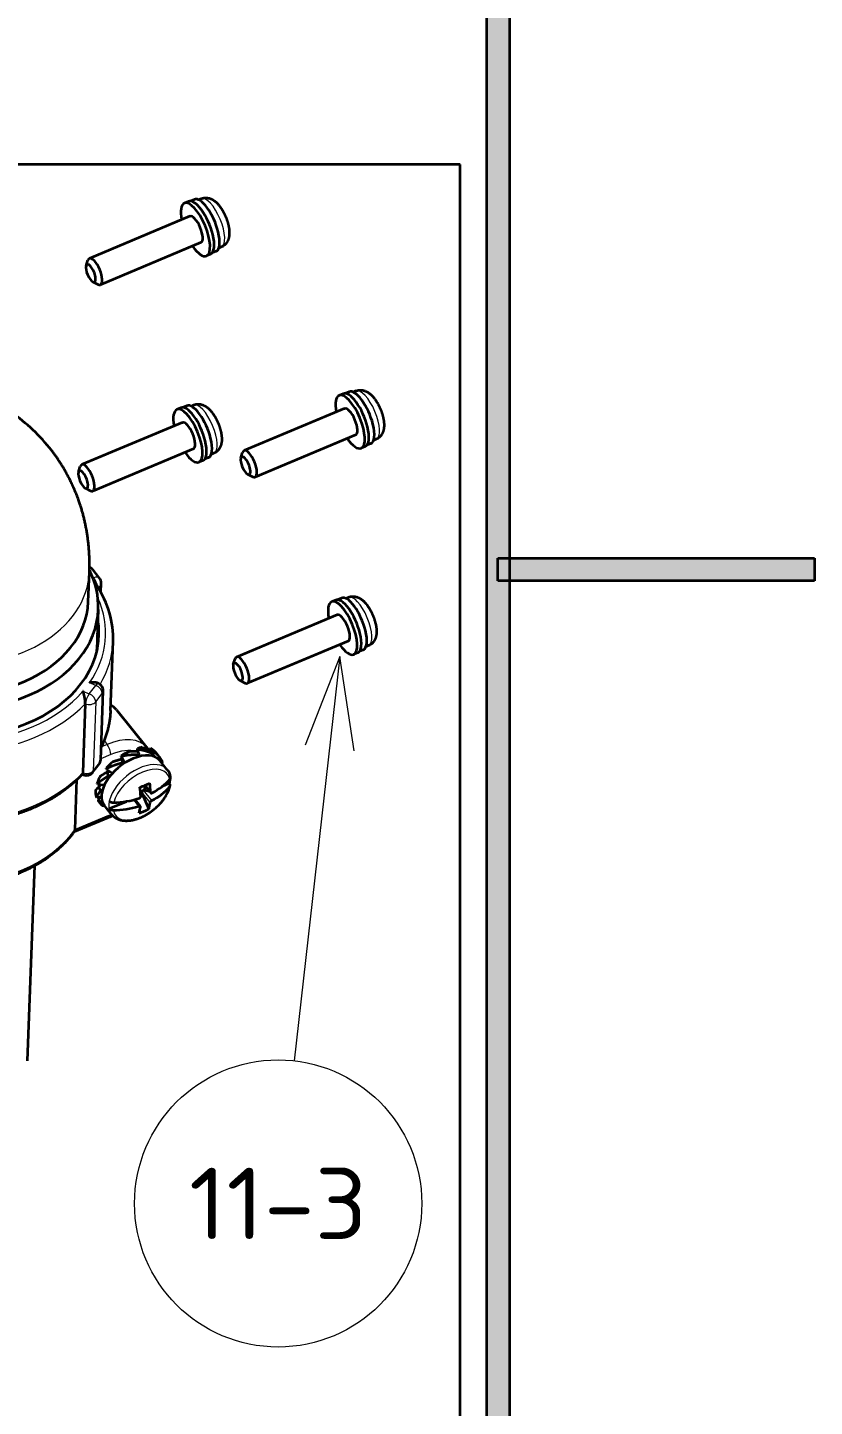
# Model space of a CAD drawing. Extents: x 23 to 417, y 3 to 294.
# Drawn here: x 400.12 to 416.64, y 130.91 to 159.88 of the extents above; entities that cross this region are included whole.
import ezdxf
from ezdxf.enums import TextEntityAlignment as Align

# ---------------------------------------------------------------- set-up
doc = ezdxf.new("R2010")
doc.units = 0
doc.layers.get('0').update_dxf_attribs({"lineweight": 13})
doc.layers.add('3', color=7, linetype='Continuous', lineweight=13)
doc.styles.get("Standard").update_dxf_attribs({"font": 'isocp.shx'})

# ---------------------------------------------------------------- blocks, each defined once
blk = doc.blocks.new('BLOCK4163')
at = {"layer": '3', "color": 7, "lineweight": 5}
blk.add_solid([(410.237, 9.762), (409.763, 10.238), (410.237, 287.237), (409.763, 286.763)], dxfattribs=at)
blk = doc.blocks.new('BLOCK4167')
at = {"layer": '3', "color": 7, "lineweight": 5}
blk.add_solid([(409.994, 148.262), (409.994, 148.738), (416.644, 148.262), (416.644, 148.738)], dxfattribs=at)
blk = doc.blocks.new('BLOCK4695')
at = {"color": 7, "lineweight": 35, "ltscale": 0.079407}
blk.add_line((91.58, 78.57), (91.7, 81.74), dxfattribs=at)
at = {"color": 7, "lineweight": 13, "ltscale": 0.00808}
blk.add_line((92.16, 81.12), (91.96, 81.37), dxfattribs=at)
at = {"color": 7, "lineweight": 35, "ltscale": 0.028581}
blk.add_line((92.76, 81.08), (92.05, 81.97), dxfattribs=at)
at = {"color": 7, "lineweight": 13, "ltscale": 0.002339}
blk.add_line((92.07, 81.08), (92.16, 81.12), dxfattribs=at)
at = {"color": 7, "lineweight": 35, "ltscale": 0.024746}
blk.add_line((92.9, 79.56), (92.94, 80.54), dxfattribs=at)
at = {"color": 7, "lineweight": 35, "ltscale": 0.105298}
blk.add_line((92.63, 77.79), (92.48, 73.58), dxfattribs=at)
at = {"color": 7, "lineweight": 35, "ltscale": 0.181009}
blk.add_line((93.91, 67.17), (94.18, 74.4), dxfattribs=at)
at = {"color": 7, "lineweight": 13, "ltscale": 0.02787}
for p, q in [((91.69, 68.92), (92.37, 69.8)), ((92.37, 68.08), (93.05, 68.96)), ((92.11, 60.84), (92.79, 61.72))]:
    blk.add_line(p, q, dxfattribs=at)
at = {"color": 7, "lineweight": 13, "ltscale": 0.018146}
for p, q in [((92.37, 69.8), (91.71, 70.09)), ((91.02, 69.21), (91.69, 68.92))]:
    blk.add_line(p, q, dxfattribs=at)
at = {"color": 7, "lineweight": 35, "ltscale": 0.004416}
blk.add_line((92.67, 69.99), (92.51, 70.06), dxfattribs=at)
at = {"color": 7, "lineweight": 13, "ltscale": 0.181013}
for p, q in [((92.37, 68.08), (92.11, 60.84)), ((93.05, 68.96), (92.79, 61.72)), ((91.28, 67.87), (91.02, 60.64))]:
    blk.add_line(p, q, dxfattribs=at)
at = {"color": 7, "lineweight": 35, "ltscale": 0.181014}
blk.add_line((92.89, 61.99), (93.15, 69.23), dxfattribs=at)
at = {"color": 7, "lineweight": 35, "ltscale": 0.181013}
blk.add_line((91.27, 67.88), (91, 60.64), dxfattribs=at)
at = {"color": 7, "lineweight": 13, "ltscale": 0.000410146}
for p, q in [((91.27, 67.88), (91.28, 67.87)), ((91, 60.64), (91.02, 60.64))]:
    blk.add_line(p, q, dxfattribs=at)
at = {"color": 7, "lineweight": 35, "ltscale": 0.126568}
blk.add_line((94.54, 67.24), (97.71, 63.3), dxfattribs=at)
at = {"color": 7, "lineweight": 13, "ltscale": 0.012828}
blk.add_line((93.24, 64), (93.56, 63.6), dxfattribs=at)
at = {"color": 7, "lineweight": 13, "ltscale": 0.028735}
blk.add_line((93.95, 62.55), (92.89, 62.1), dxfattribs=at)
at = {"color": 7, "lineweight": 13, "ltscale": 0.016479}
blk.add_line((93.56, 63.6), (92.96, 63.35), dxfattribs=at)
at = {"color": 7, "lineweight": 35, "ltscale": 0.002208}
blk.add_line((95.04, 62.33), (95.02, 62.42), dxfattribs=at)
at = {"color": 7, "lineweight": 35, "ltscale": 0.010844}
blk.add_line((95.04, 62.33), (95.23, 61.94), dxfattribs=at)
at = {"color": 7, "lineweight": 35, "ltscale": 0.003303}
blk.add_line((96.8, 63.05), (96.76, 63.17), dxfattribs=at)
at = {"color": 7, "lineweight": 35, "ltscale": 0.005098}
blk.add_line((96.8, 63.05), (96.79, 62.84), dxfattribs=at)
at = {"color": 7, "lineweight": 35, "ltscale": 0.005458}
blk.add_line((96.94, 62.5), (96.83, 62.31), dxfattribs=at)
at = {"color": 7, "lineweight": 35, "ltscale": 0.006684}
blk.add_line((98.15, 63.21), (98.01, 62.98), dxfattribs=at)
at = {"color": 7, "lineweight": 35, "ltscale": 0.007113}
blk.add_line((98.28, 62.96), (98.15, 63.21), dxfattribs=at)
at = {"color": 7, "lineweight": 35, "ltscale": 0.002564}
blk.add_line((98.28, 62.96), (98.24, 62.87), dxfattribs=at)
at = {"color": 7, "lineweight": 35, "ltscale": 0.005977}
blk.add_line((98.49, 62.54), (98.3, 62.39), dxfattribs=at)
at = {"color": 7, "lineweight": 35, "ltscale": 0.011286}
blk.add_line((99.13, 62.2), (98.85, 62.55), dxfattribs=at)
at = {"color": 7, "lineweight": 35, "ltscale": 0.02787}
blk.add_line((92.04, 60.65), (92.72, 61.53), dxfattribs=at)
at = {"color": 7, "lineweight": 35, "ltscale": 0.002473}
blk.add_line((93.49, 61.01), (93.46, 61.11), dxfattribs=at)
at = {"color": 7, "lineweight": 35, "ltscale": 0.019263}
blk.add_line((93.49, 61.01), (94.14, 60.6), dxfattribs=at)
at = {"color": 7, "lineweight": 35, "ltscale": 0.003407}
blk.add_line((95.1, 62.08), (95.13, 61.95), dxfattribs=at)
at = {"color": 7, "lineweight": 35, "ltscale": 0.006965}
blk.add_line((95.13, 61.95), (95.18, 61.68), dxfattribs=at)
at = {"color": 7, "lineweight": 35, "ltscale": 0.007346}
blk.add_line((95.35, 61.62), (95.17, 61.85), dxfattribs=at)
at = {"color": 7, "lineweight": 35, "ltscale": 0.00355}
blk.add_line((95.18, 61.68), (95.28, 61.57), dxfattribs=at)
at = {"color": 7, "lineweight": 35, "ltscale": 0.008375}
blk.add_line((95.23, 61.94), (95.37, 61.64), dxfattribs=at)
at = {"color": 7, "lineweight": 35, "ltscale": 0.0307}
for p, q in [((99.88, 60.95), (99.11, 61.91)), ((94.03, 56.25), (93.26, 57.21))]:
    blk.add_line(p, q, dxfattribs=at)
at = {"color": 7, "lineweight": 35, "ltscale": 0.004239}
blk.add_line((99.42, 61.78), (99.26, 61.72), dxfattribs=at)
at = {"color": 7, "lineweight": 35, "ltscale": 0.131291}
blk.add_line((90.2, 54.66), (90.39, 59.91), dxfattribs=at)
at = {"color": 7, "lineweight": 35, "ltscale": 0.003872}
blk.add_line((90.95, 60.46), (91.09, 60.4), dxfattribs=at)
at = {"color": 7, "lineweight": 35, "ltscale": 0.002623}
blk.add_line((92.54, 59.44), (92.5, 59.53), dxfattribs=at)
at = {"color": 7, "lineweight": 35, "ltscale": 0.018484}
blk.add_line((92.54, 59.44), (93.28, 59.36), dxfattribs=at)
at = {"color": 7, "lineweight": 35, "ltscale": 0.009694}
blk.add_line((92.66, 59.16), (92.98, 59.39), dxfattribs=at)
at = {"color": 7, "lineweight": 35, "ltscale": 0.007339}
blk.add_line((93.56, 60.74), (93.86, 60.77), dxfattribs=at)
at = {"color": 7, "lineweight": 35, "ltscale": 0.006814}
blk.add_line((93.69, 60.29), (93.95, 60.38), dxfattribs=at)
at = {"color": 7, "lineweight": 35, "ltscale": 0.003342}
blk.add_line((94.02, 60.67), (94.11, 60.56), dxfattribs=at)
at = {"color": 7, "lineweight": 35, "ltscale": 0.021408}
blk.add_line((100.12, 59.52), (99.33, 59.19), dxfattribs=at)
at = {"color": 7, "lineweight": 35, "ltscale": 0.001525}
blk.add_line((100.18, 60.01), (100.18, 59.95), dxfattribs=at)
at = {"color": 7, "lineweight": 35, "ltscale": 0.002682}
blk.add_line((92.47, 58.03), (92.41, 58.12), dxfattribs=at)
at = {"color": 7, "lineweight": 35, "ltscale": 0.012822}
blk.add_line((92.47, 58.03), (92.96, 58.15), dxfattribs=at)
at = {"color": 7, "lineweight": 35, "ltscale": 0.011369}
blk.add_line((92.64, 57.78), (92.92, 58.14), dxfattribs=at)
at = {"color": 7, "lineweight": 35, "ltscale": 0.01221}
blk.add_line((92.66, 59.16), (92.86, 58.72), dxfattribs=at)
at = {"color": 7, "lineweight": 35, "ltscale": 0.007772}
blk.add_line((92.86, 58.72), (93.1, 58.92), dxfattribs=at)
at = {"color": 7, "lineweight": 35, "ltscale": 0.004533}
blk.add_line((97.2, 58.58), (97.23, 58.41), dxfattribs=at)
at = {"color": 7, "lineweight": 13, "ltscale": 0.035167}
for p, q in [((98.08, 57.49), (97.2, 58.58)), ((98.26, 57.7), (97.38, 58.79))]:
    blk.add_line(p, q, dxfattribs=at)
at = {"color": 7, "lineweight": 35, "ltscale": 0.043331}
blk.add_line((97.23, 58.41), (97.94, 56.82), dxfattribs=at)
at = {"color": 7, "lineweight": 35, "ltscale": 0.000524244}
blk.add_line((97.47, 59.27), (97.47, 59.29), dxfattribs=at)
at = {"color": 7, "lineweight": 35, "ltscale": 0.025113}
blk.add_line((97.51, 59.31), (98.14, 58.52), dxfattribs=at)
at = {"color": 7, "lineweight": 13, "ltscale": 0.02352}
blk.add_line((97.53, 59.31), (98.12, 58.58), dxfattribs=at)
at = {"color": 7, "lineweight": 35, "ltscale": 0.012275}
blk.add_line((97.58, 58.81), (98.04, 58.65), dxfattribs=at)
at = {"color": 7, "lineweight": 35, "ltscale": 0.012439}
blk.add_line((92.64, 57.78), (92.93, 57.37), dxfattribs=at)
at = {"color": 7, "lineweight": 35, "ltscale": 0.011284}
blk.add_line((92.97, 57.25), (92.69, 57.6), dxfattribs=at)
at = {"color": 7, "lineweight": 35, "ltscale": 0.00607}
blk.add_line((92.93, 57.37), (93.06, 57.57), dxfattribs=at)
at = {"color": 7, "lineweight": 35, "ltscale": 0.000385808}
blk.add_line((93.28, 57.17), (93.29, 57.18), dxfattribs=at)
at = {"color": 7, "lineweight": 35, "ltscale": 0.049351}
blk.add_line((93.76, 56.86), (95.58, 57.62), dxfattribs=at)
at = {"color": 7, "lineweight": 13, "ltscale": 0.021178}
blk.add_line((96.88, 57.12), (96.35, 57.78), dxfattribs=at)
at = {"color": 7, "lineweight": 35, "ltscale": 0.022653}
blk.add_line((96.47, 57.81), (97.04, 57.11), dxfattribs=at)
at = {"color": 7, "lineweight": 35, "ltscale": 0.095026}
blk.add_line((93.62, 55.9), (90.11, 54.44), dxfattribs=at)
at = {"color": 7, "lineweight": 13, "ltscale": 0.095377}
blk.add_line((93.72, 56.13), (90.2, 54.66), dxfattribs=at)
at = {"color": 7, "lineweight": 35}
blk.add_line((85.21, 30.37), (85.96, 50.88), dxfattribs=at)
for centre, radius, start, end in [((72.86, 82.98), 18.8, 38.8459, 56.5931), ((91.42, 81.46), 0.801, 38.8341, 69.1001), ((91.72, 79.79), 0.891, 34.32, 51.4738), ((92.14, 80.57), 0.8, 357.9036, 38.8131), ((92.35, 69.26), 0.8, 38.8131, 66.9462), ((92.35, 69.26), 0.8, 357.905, 38.8131), ((96.26, 50.72), 12.13, 87.2019, 91.8408), ((95.28, 63.28), 1.49, 342.9375, 355.8692), ((95.01, 67.85), 5, 290.5436, 294.5771), ((91.01, 61.26), 6.05, 11.8178, 15.1255), ((95.9, 58.48), 4.97, 60.2717, 76.1318), ((95.86, 61.81), 2.38, 31.1096, 38.8065), ((96.17, 60.43), 3.42, 38.4759, 54.6748), ((96.48, 60.1), 3.38, 38.343, 57.7758), ((94.01, 60.59), 4.89, 23.5201, 26.9238), ((92.09, 62.02), 0.8, 322.2257, 357.9036), ((93.81, 61.83), 1.36, 0.8375, 13.6309), ((96.14, 62.16), 1.04, 191.3785, 213.8708), ((96.6, 60.15), 3.26, 30.091, 38.9982), ((98.57, 59.92), 1.67, 9.9482, 38.4163), ((91.41, 61.14), 0.8, 246.9447, 322.2257), ((73.18, 54.73), 21.25, 15.171, 16.4187), ((89.68, 78.09), 20.35, 292.6938, 294.2415), ((87.92, 58.14), 10.21, 2.4543, 7.8207), ((97.8, 60.05), 2.38, 347.2423, 357.6256), ((99.9, 59.33), 0.286, 348.2964, 40.8868), ((99.93, 60.16), 0.287, 317.0021, 9.3674), ((101.06, 52.12), 10.52, 141.1661, 143.5051), ((94, 67.22), 9.72, 271.4897, 287.4337), ((88.89, 79.97), 22.39, 291.2458, 292.6979), ((86.89, 57.71), 10.21, 2.4543, 7.8207), ((97.13, 57.15), 1.26, 85.3012, 92.461), ((97.79, 55.6), 3.22, 93.775, 97.3836), ((98.41, 59.26), 0.944, 179.7311, 208.3673), ((98.22, 58.58), 0.0976, 180.0912, 216.7415), ((99.88, 59.35), 0.313, 318.3595, 346.453), ((93.2, 57.41), 0.281, 188.2259, 215.1533), ((93.97, 66.4), 9.72, 271.4897, 287.4337), ((93.37, 57.5), 3.71, 342.5425, 353.0903), ((95.05, 62.28), 6.18, 287.5158, 292.7076), ((96.99, 57.07), 0.0628, 350.1218, 37.3894), ((95.06, 62.25), 6.14, 292.7054, 297.9171), ((94.4, 57.93), 3.71, 342.5425, 353.0903), ((90.64, 63), 7.7, 292.7429, 296.9521), ((89.88, 54.66), 0.317, 326.8638, 0.2636)]:
    blk.add_arc(centre, radius, start, end, dxfattribs=at)
at = {"color": 7, "lineweight": 13}
for centre, major_axis, ratio, start_param, end_param in [((77.71, 82.25), (-13.99, 0.51), 0.730354, 1.418942, 3.141619), ((91.42, 81.46), (-0.623, -0.501), 0.577196, 3.141638, 3.853705), ((92.14, 80.57), (-0.623, -0.501), 0.577196, 3.141638, 4.24863), ((92.14, 80.57), (0.309, -0.738), 0.365278, 0.822479, 2.239593), ((92.14, 80.57), (-0.799, 0.029), 0.730354, 2.199122, 3.141613), ((77.46, 75.56), (15.94, -0.58), 0.730354, 5.844113, 6.631391), ((77.44, 75.02), (16.74, -0.61), 0.730354, 5.902821, 6.283141), ((92.35, 69.26), (0.313, 0.736), 0.317227, 6.283141, 7.162232), ((92.35, 69.26), (-0.632, 0.49), 0.604938, 3.551354, 5.12215), ((77.46, 75.56), (15.94, -0.58), 0.730354, 4.796915, 5.75631), ((91.67, 68.38), (0.313, 0.736), 0.317227, 0.879047, 2.449843), ((91.67, 68.38), (-0.799, 0.029), 0.730354, 1.087823, 2.658619), ((91.67, 68.38), (-0.632, 0.49), 0.604938, 3.551354, 5.12215), ((92.35, 69.26), (-0.799, 0.029), 0.730354, 2.658619, 3.141646), ((77.44, 75.02), (16.74, -0.61), 0.730354, 4.842686, 5.710539), ((77.18, 67.78), (-16.74, 0.61), 0.730354, 2.824524, 3.141562), ((93.43, 59.85), (4.29, 3.45), 0.577196, 0.000046, 1.107038), ((93.54, 63.06), (-0.309, 0.738), 0.365278, 3.810389, 5.381185), ((93.84, 59.34), (3.66, 2.95), 0.577196, 0.366169, 1.107038), ((91.41, 61.14), (-0.799, 0.029), 0.730354, 1.087823, 2.658619), ((91.41, 61.14), (-0.632, 0.49), 0.604938, 3.141633, 3.551354), ((92.09, 62.02), (-0.632, 0.49), 0.604938, 3.141633, 3.551354), ((92.09, 62.02), (-0.799, 0.029), 0.730354, 2.658619, 3.141613), ((96.96, 58.6), (2.92, 2.35), 0.577196, 0.000021, 3.141614), ((97.18, 58.32), (2.71, 2.18), 0.577196, 5.99265, 8.787796), ((77.18, 67.78), (-16.74, 0.61), 0.730354, 1.701094, 2.568947), ((91.41, 61.14), (-0.313, -0.736), 0.317227, 5.591436, 6.283141), ((97.18, 58.32), (2.71, 2.18), 0.577196, 2.851058, 5.646203), ((93.31, 56.64), (-0.309, 0.738), 0.365278, 3.141631, 3.810389), ((93.84, 59.34), (3.66, 2.95), 0.577196, 4.24863, 4.323409), ((76.89, 59.93), (-14.99, 0.55), 0.730354, 1.580209, 2.689831)]:
    blk.add_ellipse(centre, major_axis=major_axis, ratio=ratio, start_param=start_param, end_param=end_param, dxfattribs=at)
at = {"color": 7, "lineweight": 35}
for centre, major_axis, ratio, start_param, end_param in [((77.56, 78.34), (15.07, -0.55), 0.730354, 0.000026, 0.380993), ((77.64, 74.98), (16.55, -0.53), 0.750057, 6.279681, 6.768217), ((77.59, 79.08), (13.99, -0.51), 0.730354, 4.304196, 6.283211), ((77.56, 78.34), (15.07, -0.55), 0.730354, 4.290258, 6.283211), ((77.46, 75.56), (-15.24, 0.56), 0.730354, 3.141557, 3.290434), ((77.46, 75.56), (-15.24, 0.56), 0.730354, 0.96504, 3.141557), ((77.41, 74.2), (-15.24, 0.56), 0.730354, 3.203075, 3.290434), ((77.41, 74.13), (15.07, -0.55), 0.730354, 6.261875, 6.283211), ((90.25, 63.79), (-4.29, -3.45), 0.577196, 3.141561, 3.38434), ((95.73, 60.13), (3.08, 2.48), 0.577196, 1.092722, 1.344059), ((96.19, 59.56), (2.92, 2.35), 0.577182, 6.283181, 7.390145), ((96.19, 59.56), (-2.92, -2.35), 0.577196, 4.24863, 6.283207), ((95.73, 60.13), (3.08, 2.48), 0.577196, 1.616321, 1.867658), ((95.73, 60.13), (3.08, 2.48), 0.577196, 2.13992, 2.391257), ((93.79, 62.97), (7.5, -0.27), 0.730405, 5.382448, 5.750215), ((95.73, 60.13), (3.08, 2.48), 0.577196, 2.663518, 2.914856), ((93.76, 62.16), (7.5, -0.27), 0.730405, 5.382448, 5.750215)]:
    blk.add_ellipse(centre, major_axis=major_axis, ratio=ratio, start_param=start_param, end_param=end_param, dxfattribs=at)
for points, degree, knots in [([(91.7, 81.74), (91.7, 81.84), (91.71, 82.04), (91.71, 82.4), (91.71, 82.81), (91.7, 83.27), (91.68, 83.74), (91.65, 84.2), (91.6, 84.66), (91.55, 85.12), (91.49, 85.57), (91.42, 86.02), (91.34, 86.44), (91.26, 86.86), (91.16, 87.27), (91.06, 87.68), (90.95, 88.09), (90.83, 88.49), (90.7, 88.89), (90.58, 89.25), (90.46, 89.57), (90.36, 89.85), (90.24, 90.12), (90.13, 90.38), (90.03, 90.63), (89.92, 90.86), (89.82, 91.08), (89.71, 91.31), (89.6, 91.53), (89.48, 91.75), (89.37, 91.97), (89.23, 92.22), (89.07, 92.5), (88.88, 92.81), (88.69, 93.11), (88.5, 93.41), (88.3, 93.71), (88.09, 94), (87.88, 94.29), (87.68, 94.55), (87.55, 94.71), (87.5, 94.77)], 3, [0, 0, 0, 0, 0.299206, 0.598312, 1.066773, 1.533528, 1.998653, 2.46218, 2.924132, 3.384558, 3.843501, 4.30089, 4.726232, 5.150289, 5.572707, 5.995076, 6.415421, 6.835729, 7.254198, 7.672641, 7.972504, 8.272358, 8.571385, 8.870406, 9.120695, 9.370982, 9.621265, 9.871544, 10.121003, 10.370461, 10.619918, 10.869372, 11.227262, 11.585152, 11.94304, 12.300927, 12.658154, 13.015382, 13.372609, 13.729836, 13.989993, 13.989993, 13.989993, 13.989993]), ([(92.51, 70.06), (92.41, 70.1), (92.31, 70.12), (92.2, 70.13), (92.03, 70.13), (91.86, 70.11), (91.81, 70.11), (91.76, 70.1), (91.71, 70.09)], 5, [0, 0, 0, 0, 0, 0, 1.053409, 1.053409, 1.053409, 1.524213, 1.524213, 1.524213, 1.524213, 1.524213, 1.524213]), ([(91.27, 67.88), (91.27, 67.92), (91.27, 67.97), (91.27, 68.02), (91.26, 68.15), (91.24, 68.3), (91.23, 68.38), (91.2, 68.56), (91.16, 68.73), (91.14, 68.81), (91.11, 68.95), (91.07, 69.07), (91.05, 69.12), (91.04, 69.16), (91.02, 69.21)], 5, [0, 0, 0, 0, 0, 0, 0.481707, 0.481707, 0.481707, 1.260203, 1.260203, 1.260203, 2.016947, 2.016947, 2.016947, 2.511795, 2.511795, 2.511795, 2.511795, 2.511795, 2.511795]), ([(93.91, 67.17), (93.91, 67.09), (93.9, 66.94), (93.89, 66.71), (93.87, 66.49), (93.84, 66.26), (93.8, 66.03), (93.77, 65.81), (93.72, 65.59), (93.67, 65.37), (93.62, 65.16), (93.57, 64.96), (93.5, 64.74), (93.43, 64.53), (93.36, 64.32), (93.28, 64.11), (93.2, 63.9), (93.11, 63.69), (93.03, 63.5), (92.97, 63.37), (92.94, 63.31)], 3, [0, 0, 0, 0, 0.228085, 0.456225, 0.684476, 0.912891, 1.141447, 1.370281, 1.600282, 1.821681, 2.019512, 2.245759, 2.468853, 2.692351, 2.916421, 3.140972, 3.366168, 3.594398, 3.807539, 4.009775, 4.009775, 4.009775, 4.009775]), ([(96.94, 62.5), (96.64, 62.51), (96.33, 62.51), (96.03, 62.5), (95.64, 62.47), (95.27, 62.39), (95.19, 62.37), (95.12, 62.35), (95.04, 62.33)], 5, [0, 0, 0, 0, 0, 0, 2.654885, 2.654885, 2.654885, 3.320844, 3.320844, 3.320844, 3.320844, 3.320844, 3.320844]), ([(98.49, 62.54), (98.25, 62.66), (97.99, 62.77), (97.72, 62.87), (97.37, 62.97), (97.02, 63.03), (96.94, 63.04), (96.87, 63.04), (96.8, 63.05)], 5, [0, 0, 0, 0, 0, 0, 2.590684, 2.590684, 2.590684, 3.246734, 3.246734, 3.246734, 3.246734, 3.246734, 3.246734]), ([(95.18, 61.68), (94.89, 61.59), (94.61, 61.5), (94.31, 61.41), (93.97, 61.28), (93.66, 61.11), (93.6, 61.08), (93.54, 61.05), (93.49, 61.01)], 5, [0, 0, 0, 0, 0, 0, 2.534453, 2.534453, 2.534453, 3.151931, 3.151931, 3.151931, 3.151931, 3.151931, 3.151931]), ([(78.88, 55.37), (78.97, 55.37), (79.14, 55.38), (79.4, 55.4), (79.66, 55.42), (79.92, 55.45), (80.17, 55.48), (80.43, 55.51), (80.69, 55.55), (80.97, 55.59), (81.25, 55.63), (81.54, 55.68), (81.82, 55.74), (82.1, 55.8), (82.38, 55.86), (82.66, 55.92), (82.94, 55.99), (83.23, 56.07), (83.53, 56.15), (83.84, 56.24), (84.14, 56.34), (84.44, 56.44), (84.74, 56.54), (85.03, 56.65), (85.33, 56.76), (85.62, 56.88), (85.9, 57), (86.19, 57.13), (86.47, 57.26), (86.74, 57.39), (87.01, 57.53), (87.28, 57.68), (87.55, 57.82), (87.82, 57.98), (88.09, 58.15), (88.37, 58.33), (88.65, 58.51), (88.9, 58.68), (89.13, 58.85), (89.33, 59.01), (89.54, 59.17), (89.72, 59.32), (89.9, 59.47), (90.06, 59.6), (90.22, 59.75), (90.37, 59.89), (90.53, 60.03), (90.68, 60.18), (90.82, 60.33), (90.92, 60.43), (90.97, 60.48)], 3, [0, 0, 0, 0, 0.260427, 0.520608, 0.780507, 1.040109, 1.299375, 1.558291, 1.816819, 2.099783, 2.389702, 2.678211, 2.966092, 3.253342, 3.539895, 3.825757, 4.110856, 4.407505, 4.724874, 5.044922, 5.363478, 5.680882, 5.997097, 6.312086, 6.625815, 6.93826, 7.249386, 7.559169, 7.867573, 8.174571, 8.480141, 8.784261, 9.086912, 9.388064, 9.719084, 10.050967, 10.380812, 10.711991, 10.972111, 11.230652, 11.487985, 11.745511, 11.959394, 12.172259, 12.384362, 12.595561, 12.806003, 13.01555, 13.224355, 13.432276, 13.432276, 13.432276, 13.432276]), ([(93.69, 60.29), (93.5, 60.17), (93.31, 60.05), (93.13, 59.94), (92.89, 59.77), (92.69, 59.6), (92.64, 59.55), (92.59, 59.49), (92.54, 59.44)], 5, [0, 0, 0, 0, 0, 0, 2.105364, 2.105364, 2.105364, 2.963078, 2.963078, 2.963078, 2.963078, 2.963078, 2.963078]), ([(94.03, 56.25), (94.05, 56.23), (94.08, 56.2), (94.12, 56.15), (94.17, 56.1), (94.21, 56.06), (94.25, 56.03), (94.28, 56.01), (94.31, 55.98), (94.35, 55.95), (94.38, 55.93), (94.42, 55.91), (94.45, 55.88), (94.49, 55.86), (94.53, 55.84), (94.57, 55.82), (94.61, 55.8), (94.65, 55.78), (94.69, 55.76), (94.73, 55.74), (94.78, 55.73), (94.82, 55.71), (94.87, 55.7), (94.91, 55.68), (94.96, 55.67), (95, 55.66), (95.05, 55.65), (95.1, 55.64), (95.14, 55.63), (95.19, 55.62), (95.25, 55.61), (95.32, 55.61), (95.4, 55.6), (95.47, 55.6), (95.55, 55.59), (95.62, 55.59), (95.68, 55.6), (95.73, 55.6), (95.78, 55.6), (95.83, 55.6), (95.88, 55.61), (95.93, 55.61), (95.98, 55.62), (96.03, 55.63), (96.08, 55.63), (96.13, 55.64), (96.19, 55.65), (96.24, 55.66), (96.29, 55.67), (96.34, 55.68), (96.39, 55.7), (96.44, 55.71), (96.49, 55.72), (96.55, 55.74), (96.6, 55.75), (96.65, 55.77), (96.7, 55.79), (96.75, 55.8), (96.81, 55.82), (96.86, 55.84), (96.91, 55.86), (96.96, 55.88), (97.02, 55.9), (97.07, 55.92), (97.12, 55.94), (97.17, 55.97), (97.22, 55.99), (97.28, 56.02), (97.35, 56.05), (97.43, 56.09), (97.51, 56.13), (97.58, 56.17), (97.64, 56.2), (97.69, 56.23), (97.74, 56.26), (97.79, 56.29), (97.84, 56.32), (97.89, 56.35), (97.93, 56.38), (97.98, 56.41), (98.03, 56.45), (98.08, 56.48), (98.13, 56.51), (98.18, 56.55), (98.23, 56.58), (98.27, 56.62), (98.32, 56.65), (98.37, 56.69), (98.42, 56.73), (98.46, 56.76), (98.51, 56.8), (98.55, 56.84), (98.6, 56.88), (98.64, 56.92), (98.69, 56.96), (98.73, 57), (98.78, 57.04), (98.82, 57.08), (98.86, 57.12), (98.9, 57.16), (98.95, 57.2), (98.99, 57.24), (99.03, 57.28), (99.07, 57.33), (99.11, 57.37), (99.15, 57.42), (99.2, 57.47), (99.26, 57.54), (99.32, 57.61), (99.38, 57.69), (99.43, 57.76), (99.47, 57.81), (99.51, 57.86), (99.54, 57.91), (99.57, 57.95), (99.6, 58), (99.64, 58.04), (99.67, 58.09), (99.7, 58.14), (99.72, 58.19), (99.75, 58.23), (99.78, 58.28), (99.81, 58.33), (99.83, 58.38), (99.86, 58.42), (99.88, 58.47), (99.91, 58.53), (99.95, 58.6), (99.99, 58.69), (100.03, 58.78), (100.05, 58.85), (100.07, 58.91), (100.09, 58.95), (100.1, 59), (100.12, 59.04), (100.13, 59.09), (100.15, 59.14), (100.16, 59.18), (100.17, 59.23), (100.18, 59.26), (100.18, 59.28)], 3, [0, 0, 0, 0, 0.068374, 0.136797, 0.205227, 0.273686, 0.305219, 0.347271, 0.389415, 0.431501, 0.4737, 0.515862, 0.558158, 0.600419, 0.642834, 0.689017, 0.735291, 0.781654, 0.828117, 0.874686, 0.921369, 0.968175, 1.015118, 1.061961, 1.108956, 1.156105, 1.203416, 1.250899, 1.29856, 1.346407, 1.39443, 1.480533, 1.555835, 1.631665, 1.708049, 1.785004, 1.834998, 1.885241, 1.935737, 1.986489, 2.037499, 2.088769, 2.140302, 2.192093, 2.243533, 2.295227, 2.34718, 2.399393, 2.451864, 2.504593, 2.557556, 2.610828, 2.664518, 2.718511, 2.77271, 2.827203, 2.881896, 2.936872, 2.992064, 3.04748, 3.103107, 3.158948, 3.214993, 3.271282, 3.327749, 3.384447, 3.441328, 3.498393, 3.585656, 3.673316, 3.761357, 3.849744, 3.90525, 3.96087, 4.019313, 4.07789, 4.136568, 4.195362, 4.254243, 4.313222, 4.372276, 4.431409, 4.490592, 4.549836, 4.609125, 4.668457, 4.727817, 4.787202, 4.846599, 4.906001, 4.965401, 5.024789, 5.084158, 5.143495, 5.202799, 5.262053, 5.321258, 5.380393, 5.439474, 5.498468, 5.557383, 5.616193, 5.67491, 5.733505, 5.791994, 5.850342, 5.91848, 6.017533, 6.116142, 6.214264, 6.311875, 6.3688, 6.425537, 6.482087, 6.538402, 6.594535, 6.650419, 6.706096, 6.761554, 6.816801, 6.871821, 6.926622, 6.981136, 7.035449, 7.089465, 7.143272, 7.196773, 7.292762, 7.387894, 7.482175, 7.575604, 7.616148, 7.665502, 7.714622, 7.763502, 7.812146, 7.860555, 7.908731, 7.956678, 8.00441, 8.00441, 8.00441, 8.00441]), ([(96.91, 57.94), (96.95, 57.95), (96.98, 57.97), (97.01, 57.99), (97.06, 58.04), (97.08, 58.09), (97.09, 58.11), (97.09, 58.13), (97.09, 58.15)], 5, [0, 0, 0, 0, 0, 0, 0.3287912, 0.3287912, 0.3287912, 0.5357352, 0.5357352, 0.5357352, 0.5357352, 0.5357352, 0.5357352]), ([(97.2, 58.58), (97.19, 58.61), (97.19, 58.63), (97.2, 58.65), (97.22, 58.7), (97.25, 58.74), (97.27, 58.75), (97.3, 58.77), (97.34, 58.79), (97.35, 58.79), (97.36, 58.79), (97.38, 58.79)], 5, [0, 0, 0, 0, 0, 0, 0.2154361, 0.2154361, 0.2154361, 0.4362012, 0.4362012, 0.4362012, 0.5472674, 0.5472674, 0.5472674, 0.5472674, 0.5472674, 0.5472674]), ([(98.14, 58.52), (98.15, 58.51), (98.16, 58.5), (98.17, 58.5), (98.2, 58.49), (98.23, 58.49), (98.25, 58.5), (98.27, 58.51), (98.29, 58.52)], 5, [0, 0, 0, 0, 0, 0, 0.1725695, 0.1725695, 0.1725695, 0.3539047, 0.3539047, 0.3539047, 0.3539047, 0.3539047, 0.3539047]), ([(94.22, 56.68), (94.16, 56.68), (94.09, 56.68), (94.03, 56.69), (93.93, 56.73), (93.84, 56.78), (93.81, 56.81), (93.78, 56.83), (93.76, 56.86)], 5, [0, 0, 0, 0, 0, 0, 0.466025, 0.466025, 0.466025, 0.7778522, 0.7778522, 0.7778522, 0.7778522, 0.7778522, 0.7778522]), ([(93.79, 57.68), (93.83, 57.64), (93.87, 57.6), (93.92, 57.57), (94.02, 57.53), (94.12, 57.5), (94.17, 57.5), (94.21, 57.49), (94.25, 57.5)], 5, [0, 0, 0, 0, 0, 0, 0.4658802, 0.4658802, 0.4658802, 0.7774223, 0.7774223, 0.7774223, 0.7774223, 0.7774223, 0.7774223]), ([(97.04, 57.11), (97.03, 57.12), (97.02, 57.12), (97.01, 57.13), (96.98, 57.14), (96.94, 57.14), (96.92, 57.13), (96.9, 57.13), (96.88, 57.12)], 5, [0, 0, 0, 0, 0, 0, 0.1715856, 0.1715856, 0.1715856, 0.3565313, 0.3565313, 0.3565313, 0.3565313, 0.3565313, 0.3565313]), ([(98.26, 57.7), (98.23, 57.68), (98.2, 57.66), (98.17, 57.63), (98.12, 57.59), (98.1, 57.54), (98.09, 57.52), (98.08, 57.5), (98.08, 57.49)], 5, [0, 0, 0, 0, 0, 0, 0.3281056, 0.3281056, 0.3281056, 0.5322589, 0.5322589, 0.5322589, 0.5322589, 0.5322589, 0.5322589]), ([(76.56, 48.77), (76.64, 48.76), (76.8, 48.76), (77.04, 48.76), (77.28, 48.75), (77.52, 48.76), (77.77, 48.76), (78.01, 48.77), (78.25, 48.78), (78.5, 48.8), (78.75, 48.81), (79.01, 48.83), (79.27, 48.86), (79.53, 48.89), (79.79, 48.92), (80.05, 48.96), (80.31, 48.99), (80.61, 49.04), (80.95, 49.1), (81.32, 49.18), (81.7, 49.27), (82.03, 49.35), (82.32, 49.42), (82.57, 49.49), (82.81, 49.57), (83.06, 49.64), (83.3, 49.72), (83.53, 49.8), (83.77, 49.89), (84, 49.97), (84.24, 50.06), (84.46, 50.16), (84.69, 50.26), (84.92, 50.36), (85.14, 50.46), (85.36, 50.56), (85.58, 50.67), (85.79, 50.79), (86, 50.9), (86.25, 51.04), (86.52, 51.2), (86.82, 51.39), (87.12, 51.58), (87.37, 51.76), (87.59, 51.92), (87.78, 52.06), (87.96, 52.21), (88.14, 52.35), (88.32, 52.5), (88.49, 52.65), (88.66, 52.8), (88.82, 52.96), (88.98, 53.11), (89.14, 53.27), (89.29, 53.43), (89.43, 53.59), (89.57, 53.75), (89.7, 53.9), (89.82, 54.05), (89.93, 54.19), (90.04, 54.34), (90.11, 54.44), (90.15, 54.48)], 3, [0, 0, 0, 0, 0.242018, 0.483999, 0.725921, 0.967751, 1.20947, 1.451041, 1.692451, 1.933657, 2.196174, 2.458383, 2.720277, 2.981794, 3.242935, 3.503631, 3.763887, 4.023632, 4.411257, 4.797612, 5.182605, 5.56615, 5.823734, 6.0806, 6.334685, 6.587958, 6.840483, 7.092144, 7.343013, 7.592971, 7.842071, 8.090279, 8.337567, 8.583926, 8.829361, 9.073762, 9.317243, 9.559657, 9.801124, 10.041496, 10.397966, 10.752105, 11.103902, 11.453349, 11.690895, 11.927356, 12.158339, 12.388275, 12.617154, 12.844979, 13.071757, 13.297497, 13.522252, 13.74588, 13.959584, 14.17227, 14.384098, 14.595048, 14.777932, 14.960088, 15.141702, 15.322611, 15.322611, 15.322611, 15.322611])]:
    blk.add_open_spline(points, degree=degree, knots=knots, dxfattribs=at)
for points in [[(94.16, 61.79), (94.34, 61.86), (94.53, 61.91), (94.72, 61.97), (94.91, 62.03), (95.1, 62.08)], [(91, 60.64), (91, 60.59), (91, 60.55), (90.99, 60.52), (90.98, 60.49), (90.97, 60.48)], [(92.86, 60.29), (92.99, 60.38), (93.13, 60.46), (93.27, 60.55), (93.42, 60.64), (93.56, 60.74)], [(92.34, 58.75), (92.39, 58.82), (92.45, 58.9), (92.52, 58.98), (92.59, 59.06), (92.66, 59.16)], [(92.6, 58.38), (92.55, 58.3), (92.51, 58.23), (92.48, 58.17), (92.46, 58.1), (92.47, 58.03)], [(92.69, 57.6), (92.67, 57.62), (92.66, 57.65), (92.65, 57.68), (92.64, 57.73), (92.64, 57.78)], [(92.97, 57.25), (93.01, 57.21), (93.05, 57.19), (93.1, 57.18), (93.18, 57.17), (93.28, 57.17)]]:
    blk.add_open_spline(points, degree=5, dxfattribs=at)
blk = doc.blocks.new('BLOCK4765')
at = {"color": 7, "lineweight": 13}
blk.add_line((13.25, 37.65), (8.45, -4.81), dxfattribs=at)
blk.add_lwpolyline([(14.74, 27.76), (13.25, 37.65), (9.59, 28.35)], dxfattribs=at)
blk.add_circle((6.76, -19.8), 15.08, dxfattribs=at)
blk.add_text('11-3', height=7.5, dxfattribs=at).set_placement((-2.6, -23.55), (16.12, -23.55), align=Align.FIT)
blk = doc.blocks.new('BLOCK4766')
at = {"color": 7, "lineweight": 35, "ltscale": 0.011636}
for p, q in [((-2.66, 85.46), (-3.09, 85.28)), ((-0.34, 79.93), (-0.77, 79.75)), ((13.59, 65.26), (13.16, 65.08)), ((-3.45, 63.79), (-3.88, 63.61)), ((15.91, 59.72), (15.48, 59.54)), ((-1.14, 58.25), (-1.57, 58.07)), ((12.8, 43.59), (12.37, 43.41)), ((15.11, 38.05), (14.68, 37.87))]:
    blk.add_line(p, q, dxfattribs=at)
at = {"color": 7, "lineweight": 35, "ltscale": 0.011301}
for p, q in [((-2.04, 85.67), (-2.46, 85.49)), ((14.21, 65.46), (13.79, 65.29)), ((-2.83, 63.99), (-3.25, 63.82)), ((13.42, 43.79), (13, 43.62))]:
    blk.add_line(p, q, dxfattribs=at)
at = {"color": 7, "lineweight": 35, "ltscale": 0.007447}
for p, q in [((-1.33, 85.75), (-1.6, 85.63)), ((14.92, 65.55), (14.65, 65.43)), ((-2.12, 64.08), (-2.39, 63.96)), ((14.13, 43.87), (13.86, 43.76))]:
    blk.add_line(p, q, dxfattribs=at)
at = {"color": 7, "lineweight": 35, "ltscale": 0.286251}
for p, q in [((-2.51, 83.9), (-13.07, 79.48)), ((-1.35, 81.13), (-11.91, 76.71)), ((13.74, 63.7), (3.18, 59.28)), ((-3.3, 62.23), (-13.87, 57.81)), ((14.9, 60.93), (4.34, 56.51)), ((-2.14, 59.46), (-12.71, 55.04)), ((12.95, 42.02), (2.39, 37.6)), ((14.11, 39.26), (3.54, 34.84))]:
    blk.add_line(p, q, dxfattribs=at)
at = {"color": 7, "lineweight": 35, "ltscale": 0.011307}
for p, q in [((0.24, 80.22), (-0.18, 80.05)), ((16.49, 60.02), (16.07, 59.85)), ((-0.55, 58.55), (-0.97, 58.38)), ((15.7, 38.35), (15.28, 38.17))]:
    blk.add_line(p, q, dxfattribs=at)
at = {"color": 7, "lineweight": 35, "ltscale": 0.007446}
for p, q in [((0.8, 80.68), (0.52, 80.56)), ((17.05, 60.47), (16.77, 60.36)), ((0, 59), (-0.27, 58.89)), ((16.25, 38.8), (15.98, 38.68))]:
    blk.add_line(p, q, dxfattribs=at)
at = {"color": 7, "lineweight": 35, "ltscale": 0.015136}
for p, q in [((-13.41, 78.71), (-13.22, 79.28)), ((-12.7, 77.01), (-12.16, 76.74)), ((2.84, 58.51), (3.03, 59.08)), ((-14.2, 57.04), (-14.02, 57.61)), ((3.55, 56.81), (4.09, 56.54)), ((-13.49, 55.34), (-12.95, 55.07)), ((2.05, 36.83), (2.23, 37.41)), ((2.76, 35.14), (3.3, 34.86))]:
    blk.add_line(p, q, dxfattribs=at)
at = {"color": 7, "lineweight": 35}
for centre, major_axis, start_param, end_param in [((-1.5, 82.69), (-1.16, 2.77), 4.310389, 6.283197), ((-0.9, 82.95), (-1.14, 2.72), 4.310389, 6.283197), ((-1.93, 82.51), (-1.16, 2.77), 0.000012, 1.047194), ((-1.93, 82.51), (-1.16, 2.77), 3.141605, 6.283197), ((-1.93, 82.51), (-0.58, 1.38), 3.141605, 6.283197), ((-1.5, 82.69), (-1.16, 2.77), 3.141605, 4.310389), ((-0.9, 82.95), (-1.14, 2.72), 3.141605, 4.310389), ((-1.93, 82.51), (-1.16, 2.77), 2.094402, 3.141605), ((-12.92, 77.91), (-0.386, 0.922), 0.403236, 2.738299), ((-12.92, 77.91), (-0.386, 0.922), 4.310389, 6.686421), ((-12.49, 78.09), (-0.58, 1.38), 0.000012, 0.403236), ((-12.49, 78.09), (-0.58, 1.38), 3.141605, 6.283197), ((-12.92, 77.91), (-0.386, 0.922), 2.738299, 4.310389), ((-12.49, 78.09), (-0.58, 1.38), 2.738299, 3.141605), ((14.32, 62.31), (-1.16, 2.77), 3.141605, 6.283197), ((14.75, 62.49), (-1.16, 2.77), 4.310389, 6.283197), ((15.35, 62.74), (-1.14, 2.72), 4.310389, 6.283197), ((-2.72, 60.84), (-1.16, 2.77), 3.141605, 6.283197), ((-2.29, 61.02), (-1.16, 2.77), 4.310389, 6.283197), ((-1.69, 61.27), (-1.14, 2.72), 4.310389, 6.283197), ((14.32, 62.31), (-1.16, 2.77), 0.000012, 1.047194), ((14.32, 62.31), (-0.58, 1.38), 3.141605, 6.283197), ((-2.72, 60.84), (-1.16, 2.77), 0.000012, 1.047194), ((-2.72, 60.84), (-0.58, 1.38), 3.141605, 6.283197), ((14.75, 62.49), (-1.16, 2.77), 3.141605, 4.310389), ((15.35, 62.74), (-1.14, 2.72), 3.141605, 4.310389), ((-2.29, 61.02), (-1.16, 2.77), 3.141605, 4.310389), ((-1.69, 61.27), (-1.14, 2.72), 3.141605, 4.310389), ((14.32, 62.31), (-1.16, 2.77), 2.094402, 3.141605), ((-2.72, 60.84), (-1.16, 2.77), 2.094402, 3.141605), ((3.33, 57.71), (-0.386, 0.922), 0.403236, 2.738299), ((3.33, 57.71), (-0.386, 0.922), 4.310389, 6.686421), ((3.76, 57.89), (-0.58, 1.38), 0.000012, 0.403236), ((3.76, 57.89), (-0.58, 1.38), 3.141605, 6.283197), ((-13.72, 56.24), (-0.386, 0.922), 0.403236, 2.738299), ((-13.72, 56.24), (-0.386, 0.922), 4.310389, 6.686421), ((-13.29, 56.42), (-0.58, 1.38), 0.000012, 0.403236), ((-13.29, 56.42), (-0.58, 1.38), 3.141605, 6.283197), ((3.33, 57.71), (-0.386, 0.922), 2.738299, 4.310389), ((3.76, 57.89), (-0.58, 1.38), 2.738299, 3.141605), ((-13.72, 56.24), (-0.386, 0.922), 2.738299, 4.310389), ((-13.29, 56.42), (-0.58, 1.38), 2.738299, 3.141605), ((13.53, 40.64), (-1.16, 2.77), 3.141605, 6.283197), ((13.96, 40.82), (-1.16, 2.77), 4.310389, 6.283197), ((14.56, 41.07), (-1.14, 2.72), 4.310389, 6.283197), ((13.53, 40.64), (-1.16, 2.77), 0.000012, 1.047194), ((13.53, 40.64), (-0.58, 1.38), 3.141605, 6.283197), ((13.96, 40.82), (-1.16, 2.77), 3.141605, 4.310389), ((14.56, 41.07), (-1.14, 2.72), 3.141605, 4.310389), ((2.96, 36.22), (-0.58, 1.38), 3.141605, 6.283197), ((13.53, 40.64), (-1.16, 2.77), 2.094402, 3.141605), ((2.53, 36.04), (-0.386, 0.922), 0.403236, 2.738299), ((2.53, 36.04), (-0.386, 0.922), 4.310389, 6.686421), ((2.96, 36.22), (-0.58, 1.38), 0.000012, 0.403236), ((2.53, 36.04), (-0.386, 0.922), 2.738299, 4.310389), ((2.96, 36.22), (-0.58, 1.38), 2.738299, 3.141605)]:
    blk.add_ellipse(centre, major_axis=major_axis, ratio=0.365278, start_param=start_param, end_param=end_param, dxfattribs=at)
at = {"color": 7, "lineweight": 13}
for centre in [(-0.26, 83.21), (15.99, 63.01), (-1.06, 61.54), (15.19, 41.34)]:
    blk.add_ellipse(centre, major_axis=(-1.06, 2.54), ratio=0.365278, start_param=3.141605, end_param=6.283197, dxfattribs=at)
at = {"color": 7, "lineweight": 35}
for points, knots in [([(-1.33, 85.75), (-1.3, 85.76), (-1.23, 85.79), (-1.14, 85.81), (-1.05, 85.83), (-0.96, 85.84), (-0.86, 85.85), (-0.78, 85.84), (-0.7, 85.84), (-0.63, 85.83), (-0.55, 85.81), (-0.45, 85.79), (-0.38, 85.76), (-0.32, 85.74), (-0.27, 85.72), (-0.2, 85.69), (-0.14, 85.65), (-0.08, 85.62), (-0.02, 85.58), (0.04, 85.54), (0.1, 85.49), (0.15, 85.45), (0.22, 85.4), (0.28, 85.34), (0.34, 85.27), (0.4, 85.22), (0.44, 85.17), (0.49, 85.12), (0.53, 85.07), (0.57, 85.02), (0.6, 84.98), (0.64, 84.93), (0.67, 84.89), (0.7, 84.84), (0.74, 84.79), (0.77, 84.74), (0.81, 84.68), (0.85, 84.62), (0.89, 84.56), (0.92, 84.5), (0.96, 84.44), (0.99, 84.38), (1.03, 84.31), (1.06, 84.25), (1.09, 84.19), (1.12, 84.12), (1.15, 84.06), (1.18, 83.99), (1.21, 83.93), (1.24, 83.86), (1.27, 83.79), (1.3, 83.73), (1.32, 83.66), (1.35, 83.59), (1.37, 83.52), (1.39, 83.46), (1.42, 83.39), (1.44, 83.32), (1.46, 83.25), (1.48, 83.18), (1.5, 83.12), (1.51, 83.07), (1.51, 83.05)], [0, 0, 0, 0, 0.101599, 0.203217, 0.291145, 0.379101, 0.477834, 0.576579, 0.63131, 0.708722, 0.786074, 0.890855, 0.995354, 1.017378, 1.090112, 1.16266, 1.235025, 1.30721, 1.377952, 1.448516, 1.519066, 1.589614, 1.662507, 1.761004, 1.859993, 1.926533, 1.993418, 2.060675, 2.128316, 2.18491, 2.241792, 2.298986, 2.356485, 2.39992, 2.468465, 2.537454, 2.60687, 2.676713, 2.746679, 2.81703, 2.887732, 2.958763, 3.029944, 3.101394, 3.173073, 3.244949, 3.316922, 3.38902, 3.461203, 3.533433, 3.605668, 3.677874, 3.750013, 3.822044, 3.893987, 3.965749, 4.037298, 4.108593, 4.179741, 4.250573, 4.321068, 4.391188, 4.391188, 4.391188, 4.391188]), ([(1.51, 83.05), (1.52, 83.02), (1.53, 82.98), (1.54, 82.91), (1.56, 82.84), (1.57, 82.77), (1.59, 82.69), (1.6, 82.6), (1.61, 82.52), (1.62, 82.44), (1.62, 82.37), (1.63, 82.31), (1.63, 82.24), (1.63, 82.18), (1.63, 82.13), (1.63, 82.07), (1.63, 82.02), (1.62, 81.96), (1.62, 81.9), (1.61, 81.83), (1.6, 81.76), (1.59, 81.7), (1.57, 81.64), (1.56, 81.58), (1.54, 81.52), (1.52, 81.46), (1.5, 81.41), (1.49, 81.37), (1.47, 81.33), (1.44, 81.28), (1.41, 81.23), (1.38, 81.18), (1.35, 81.13), (1.31, 81.08), (1.26, 81.01), (1.19, 80.94), (1.13, 80.88), (1.07, 80.83), (1.02, 80.8), (0.96, 80.76), (0.88, 80.71), (0.83, 80.69), (0.8, 80.68)], [0, 0, 0, 0, 0.069988, 0.139559, 0.208707, 0.277414, 0.351987, 0.451223, 0.549554, 0.617259, 0.684568, 0.751493, 0.818061, 0.87534, 0.932433, 0.989311, 1.046076, 1.08781, 1.157879, 1.227916, 1.29792, 1.368103, 1.417232, 1.481523, 1.546043, 1.610651, 1.675481, 1.691038, 1.748746, 1.806593, 1.864526, 1.922531, 1.977551, 2.032608, 2.132019, 2.230764, 2.329497, 2.391761, 2.454009, 2.520481, 2.614547, 2.708602, 2.708602, 2.708602, 2.708602]), ([(14.92, 65.55), (14.95, 65.56), (15.02, 65.58), (15.11, 65.61), (15.2, 65.63), (15.29, 65.64), (15.39, 65.64), (15.47, 65.64), (15.55, 65.63), (15.62, 65.63), (15.7, 65.61), (15.8, 65.58), (15.87, 65.56), (15.93, 65.54), (15.98, 65.51), (16.05, 65.48), (16.11, 65.45), (16.17, 65.41), (16.23, 65.37), (16.29, 65.33), (16.35, 65.29), (16.4, 65.25), (16.47, 65.19), (16.53, 65.13), (16.59, 65.07), (16.65, 65.02), (16.69, 64.97), (16.74, 64.92), (16.78, 64.87), (16.82, 64.82), (16.85, 64.78), (16.89, 64.73), (16.92, 64.69), (16.95, 64.64), (16.99, 64.59), (17.02, 64.54), (17.06, 64.48), (17.1, 64.42), (17.14, 64.36), (17.17, 64.3), (17.21, 64.24), (17.24, 64.17), (17.28, 64.11), (17.31, 64.05), (17.34, 63.98), (17.37, 63.92), (17.4, 63.85), (17.43, 63.79), (17.46, 63.72), (17.49, 63.66), (17.52, 63.59), (17.55, 63.52), (17.57, 63.46), (17.6, 63.39), (17.62, 63.32), (17.64, 63.25), (17.67, 63.18), (17.69, 63.12), (17.71, 63.05), (17.73, 62.98), (17.75, 62.91), (17.76, 62.87), (17.76, 62.84)], [0, 0, 0, 0, 0.101599, 0.203217, 0.291145, 0.379101, 0.477834, 0.576579, 0.63131, 0.708722, 0.786074, 0.890855, 0.995354, 1.017378, 1.090112, 1.16266, 1.235025, 1.30721, 1.377952, 1.448516, 1.519066, 1.589614, 1.662507, 1.761004, 1.859993, 1.926533, 1.993418, 2.060675, 2.128316, 2.18491, 2.241792, 2.298986, 2.356485, 2.39992, 2.468465, 2.537454, 2.60687, 2.676713, 2.746679, 2.81703, 2.887732, 2.958763, 3.029944, 3.101394, 3.173073, 3.244949, 3.316922, 3.38902, 3.461203, 3.533433, 3.605668, 3.677874, 3.750013, 3.822044, 3.893987, 3.965749, 4.037298, 4.108593, 4.179741, 4.250573, 4.321068, 4.391188, 4.391188, 4.391188, 4.391188]), ([(-2.12, 64.08), (-2.09, 64.09), (-2.03, 64.11), (-1.93, 64.14), (-1.84, 64.16), (-1.75, 64.17), (-1.65, 64.17), (-1.57, 64.17), (-1.49, 64.16), (-1.42, 64.16), (-1.34, 64.14), (-1.25, 64.11), (-1.17, 64.09), (-1.11, 64.07), (-1.06, 64.04), (-1, 64.01), (-0.93, 63.98), (-0.87, 63.94), (-0.81, 63.9), (-0.75, 63.86), (-0.7, 63.82), (-0.64, 63.78), (-0.58, 63.72), (-0.51, 63.66), (-0.45, 63.6), (-0.4, 63.55), (-0.35, 63.5), (-0.31, 63.45), (-0.27, 63.4), (-0.23, 63.35), (-0.19, 63.31), (-0.16, 63.26), (-0.13, 63.22), (-0.09, 63.17), (-0.06, 63.12), (-0.02, 63.06), (0.02, 63.01), (0.06, 62.95), (0.09, 62.89), (0.13, 62.83), (0.16, 62.77), (0.2, 62.7), (0.23, 62.64), (0.26, 62.58), (0.3, 62.51), (0.33, 62.45), (0.36, 62.38), (0.39, 62.32), (0.42, 62.25), (0.45, 62.19), (0.48, 62.12), (0.5, 62.05), (0.53, 61.99), (0.55, 61.92), (0.58, 61.85), (0.6, 61.78), (0.62, 61.71), (0.64, 61.65), (0.66, 61.58), (0.68, 61.51), (0.7, 61.44), (0.71, 61.4), (0.72, 61.37)], [0, 0, 0, 0, 0.101599, 0.203217, 0.291145, 0.379101, 0.477834, 0.576579, 0.63131, 0.708722, 0.786074, 0.890855, 0.995354, 1.017378, 1.090112, 1.16266, 1.235025, 1.30721, 1.377952, 1.448516, 1.519066, 1.589614, 1.662507, 1.761004, 1.859993, 1.926533, 1.993418, 2.060675, 2.128316, 2.18491, 2.241792, 2.298986, 2.356485, 2.39992, 2.468465, 2.537454, 2.60687, 2.676713, 2.746679, 2.81703, 2.887732, 2.958763, 3.029944, 3.101394, 3.173073, 3.244949, 3.316922, 3.38902, 3.461203, 3.533433, 3.605668, 3.677874, 3.750013, 3.822044, 3.893987, 3.965749, 4.037298, 4.108593, 4.179741, 4.250573, 4.321068, 4.391188, 4.391188, 4.391188, 4.391188]), ([(17.76, 62.84), (17.77, 62.82), (17.78, 62.78), (17.79, 62.71), (17.81, 62.64), (17.82, 62.57), (17.84, 62.49), (17.85, 62.4), (17.86, 62.31), (17.87, 62.24), (17.87, 62.17), (17.88, 62.1), (17.88, 62.04), (17.88, 61.98), (17.88, 61.92), (17.88, 61.87), (17.88, 61.81), (17.87, 61.76), (17.87, 61.7), (17.86, 61.63), (17.85, 61.56), (17.84, 61.5), (17.82, 61.44), (17.81, 61.38), (17.79, 61.32), (17.77, 61.26), (17.75, 61.21), (17.74, 61.17), (17.72, 61.13), (17.69, 61.08), (17.66, 61.03), (17.63, 60.98), (17.6, 60.93), (17.56, 60.87), (17.51, 60.81), (17.44, 60.74), (17.38, 60.68), (17.32, 60.63), (17.27, 60.59), (17.21, 60.55), (17.13, 60.51), (17.08, 60.48), (17.05, 60.47)], [0, 0, 0, 0, 0.069988, 0.139559, 0.208707, 0.277414, 0.351987, 0.451223, 0.549554, 0.617259, 0.684568, 0.751493, 0.818061, 0.87534, 0.932433, 0.989311, 1.046076, 1.08781, 1.157879, 1.227916, 1.29792, 1.368103, 1.417232, 1.481523, 1.546043, 1.610651, 1.675481, 1.691038, 1.748746, 1.806593, 1.864526, 1.922531, 1.977551, 2.032608, 2.132019, 2.230764, 2.329497, 2.391761, 2.454009, 2.520481, 2.614547, 2.708602, 2.708602, 2.708602, 2.708602]), ([(0.72, 61.37), (0.72, 61.35), (0.74, 61.31), (0.75, 61.24), (0.77, 61.17), (0.78, 61.1), (0.79, 61.02), (0.81, 60.93), (0.82, 60.84), (0.82, 60.77), (0.83, 60.7), (0.83, 60.63), (0.84, 60.57), (0.84, 60.51), (0.84, 60.45), (0.84, 60.4), (0.83, 60.34), (0.83, 60.29), (0.83, 60.23), (0.82, 60.16), (0.81, 60.09), (0.79, 60.03), (0.78, 59.97), (0.77, 59.91), (0.75, 59.85), (0.73, 59.79), (0.71, 59.74), (0.69, 59.7), (0.67, 59.66), (0.65, 59.61), (0.62, 59.56), (0.59, 59.51), (0.56, 59.46), (0.52, 59.4), (0.47, 59.34), (0.4, 59.27), (0.34, 59.21), (0.28, 59.16), (0.23, 59.12), (0.16, 59.08), (0.09, 59.04), (0.03, 59.01), (0, 59)], [0, 0, 0, 0, 0.069988, 0.139559, 0.208707, 0.277414, 0.351987, 0.451223, 0.549554, 0.617259, 0.684568, 0.751493, 0.818061, 0.87534, 0.932433, 0.989311, 1.046076, 1.08781, 1.157879, 1.227916, 1.29792, 1.368103, 1.417232, 1.481523, 1.546043, 1.610651, 1.675481, 1.691038, 1.748746, 1.806593, 1.864526, 1.922531, 1.977551, 2.032608, 2.132019, 2.230764, 2.329497, 2.391761, 2.454009, 2.520481, 2.614547, 2.708602, 2.708602, 2.708602, 2.708602]), ([(14.13, 43.87), (14.16, 43.89), (14.22, 43.91), (14.32, 43.94), (14.41, 43.95), (14.5, 43.97), (14.6, 43.97), (14.68, 43.97), (14.76, 43.96), (14.83, 43.95), (14.91, 43.94), (15, 43.91), (15.08, 43.89), (15.14, 43.86), (15.19, 43.84), (15.25, 43.81), (15.32, 43.78), (15.38, 43.74), (15.44, 43.7), (15.5, 43.66), (15.55, 43.62), (15.61, 43.57), (15.67, 43.52), (15.74, 43.46), (15.8, 43.4), (15.85, 43.34), (15.9, 43.29), (15.94, 43.24), (15.99, 43.19), (16.02, 43.15), (16.06, 43.1), (16.09, 43.06), (16.12, 43.01), (16.16, 42.97), (16.19, 42.92), (16.23, 42.86), (16.27, 42.8), (16.31, 42.75), (16.34, 42.69), (16.38, 42.62), (16.41, 42.56), (16.45, 42.5), (16.48, 42.44), (16.51, 42.38), (16.55, 42.31), (16.58, 42.25), (16.61, 42.18), (16.64, 42.12), (16.67, 42.05), (16.7, 41.98), (16.73, 41.92), (16.75, 41.85), (16.78, 41.78), (16.8, 41.72), (16.83, 41.65), (16.85, 41.58), (16.87, 41.51), (16.89, 41.44), (16.91, 41.38), (16.93, 41.31), (16.95, 41.24), (16.96, 41.19), (16.97, 41.17)], [0, 0, 0, 0, 0.101599, 0.203217, 0.291145, 0.379101, 0.477834, 0.576579, 0.63131, 0.708722, 0.786074, 0.890855, 0.995354, 1.017378, 1.090112, 1.16266, 1.235025, 1.30721, 1.377952, 1.448516, 1.519066, 1.589614, 1.662507, 1.761004, 1.859993, 1.926533, 1.993418, 2.060675, 2.128316, 2.18491, 2.241792, 2.298986, 2.356485, 2.39992, 2.468465, 2.537454, 2.60687, 2.676713, 2.746679, 2.81703, 2.887732, 2.958763, 3.029944, 3.101394, 3.173073, 3.244949, 3.316922, 3.38902, 3.461203, 3.533433, 3.605668, 3.677874, 3.750013, 3.822044, 3.893987, 3.965749, 4.037298, 4.108593, 4.179741, 4.250573, 4.321068, 4.391188, 4.391188, 4.391188, 4.391188]), ([(16.97, 41.17), (16.98, 41.15), (16.99, 41.1), (17, 41.04), (17.02, 40.97), (17.03, 40.9), (17.04, 40.82), (17.06, 40.73), (17.07, 40.64), (17.08, 40.56), (17.08, 40.5), (17.08, 40.43), (17.09, 40.37), (17.09, 40.31), (17.09, 40.25), (17.09, 40.19), (17.08, 40.14), (17.08, 40.08), (17.08, 40.02), (17.07, 39.95), (17.06, 39.89), (17.04, 39.82), (17.03, 39.76), (17.02, 39.71), (17, 39.64), (16.98, 39.58), (16.96, 39.54), (16.94, 39.5), (16.92, 39.46), (16.9, 39.4), (16.87, 39.35), (16.84, 39.3), (16.81, 39.26), (16.77, 39.2), (16.72, 39.13), (16.65, 39.06), (16.59, 39), (16.53, 38.96), (16.48, 38.92), (16.41, 38.88), (16.34, 38.84), (16.28, 38.81), (16.25, 38.8)], [0, 0, 0, 0, 0.069988, 0.139559, 0.208707, 0.277414, 0.351987, 0.451223, 0.549554, 0.617259, 0.684568, 0.751493, 0.818061, 0.87534, 0.932433, 0.989311, 1.046076, 1.08781, 1.157879, 1.227916, 1.29792, 1.368103, 1.417232, 1.481523, 1.546043, 1.610651, 1.675481, 1.691038, 1.748746, 1.806593, 1.864526, 1.922531, 1.977551, 2.032608, 2.132019, 2.230764, 2.329497, 2.391761, 2.454009, 2.520481, 2.614547, 2.708602, 2.708602, 2.708602, 2.708602])]:
    blk.add_open_spline(points, degree=3, knots=knots, dxfattribs=at)

msp = doc.modelspace()

# ---------------------------------------------------------------- linework, layer by layer
at = {"color": 7, "lineweight": 35}
for p, q in [((409.2014, 157.0056), (255.0033, 157.0056)), ((409.2014, 52.0792), (409.2014, 157.0056))]:
    msp.add_line(p, q, dxfattribs=at)
at = {"layer": '3', "color": 7, "lineweight": 35}
for p, q in [((410.2375, 287.2375), (410.2375, 9.7625)), ((409.7625, 10.2375), (409.7625, 286.7625))]:
    msp.add_line(p, q, dxfattribs=at)
at = {"layer": '3', "color": 7, "lineweight": 35, "ltscale": 0.011875}
for p, q in [((409.9938, 148.2625), (409.9938, 148.7375)), ((416.6438, 148.7375), (416.6438, 148.2625))]:
    msp.add_line(p, q, dxfattribs=at)
at = {"layer": '3', "color": 7, "lineweight": 35, "ltscale": 0.16625}
for p, q in [((409.9938, 148.7375), (416.6438, 148.7375)), ((416.6438, 148.2625), (409.9938, 148.2625))]:
    msp.add_line(p, q, dxfattribs=at)

# ---------------------------------------------------------------- block references
at = {"lineweight": 0, "xscale": 0.2, "yscale": 0.2, "zscale": 0.2}
for name, p in [('BLOCK4766', (404.029, 139.1393)), ('BLOCK4695', (383.0763, 132.1023)), ('BLOCK4765', (404.029, 139.1393))]:
    msp.add_blockref(name, p, dxfattribs=at)
at = {"layer": '3', "lineweight": 0}
for name in ['BLOCK4163', 'BLOCK4167']:
    msp.add_blockref(name, (0, 0), dxfattribs=at)

doc.saveas('drawing.dxf')
